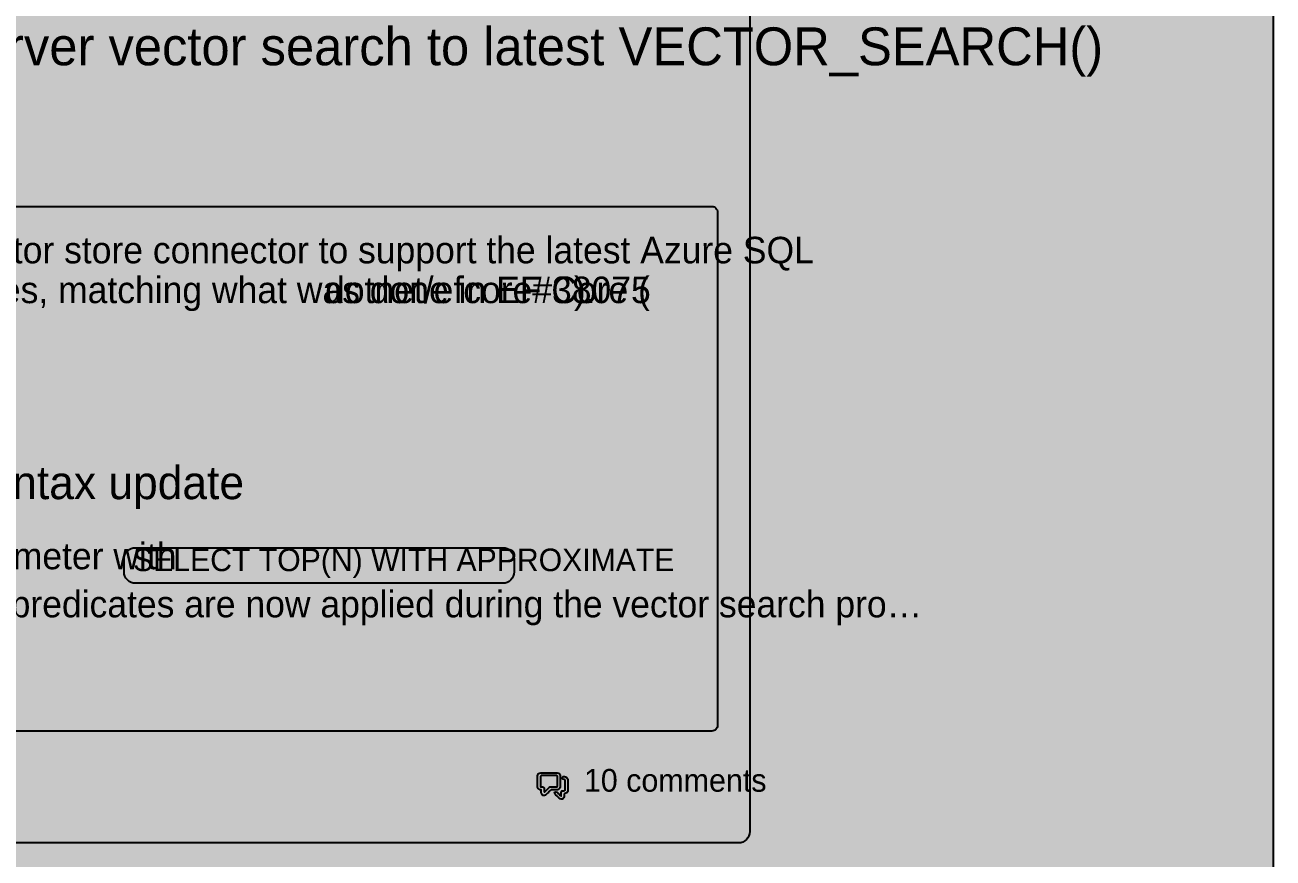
# Model space of a CAD drawing. Extents: x 0 to 2255, y 0 to 8703.
# Drawn here: x 622 to 1280, y 7804 to 8244 of the extents above; entities that cross this region are included whole.
import ezdxf

# ---------------------------------------------------------------- set-up
doc = ezdxf.new("R2010")
doc.units = 0

msp = doc.modelspace()

# ---------------------------------------------------------------- hatches: boundary and pattern name
at = {"true_color": 0x0d1117}
for points in [[(0, 8703), (1280, 8703), (1280, 0.44), (0, 0.44)], [(0, 8639), (1280, 8639), (1280, 0.44), (0, 0.44)], [(350, 8319), (998.03, 8319), (998.03, 8319), (999.2, 8318.88), (1000.33, 8318.54), (1001.36, 8317.99), (1002.27, 8317.24), (1003.02, 8316.33), (1003.57, 8315.3), (1003.92, 8314.17), (1004.03, 8313), (1004.03, 7818.22), (1004.03, 7818.22), (1003.92, 7817.05), (1003.57, 7815.92), (1003.02, 7814.89), (1002.27, 7813.98), (1001.36, 7813.23), (1000.33, 7812.68), (999.2, 7812.33), (998.03, 7812.22), (350, 7812.22), (350, 7812.22), (348.83, 7812.33), (347.7, 7812.68), (346.67, 7813.23), (345.76, 7813.98), (345.01, 7814.89), (344.46, 7815.92), (344.12, 7817.05), (344, 7818.22), (344, 8313), (344, 8313), (344.12, 8314.17), (344.46, 8315.3), (345.01, 8316.33), (345.76, 8317.24), (346.67, 8317.99), (347.7, 8318.54), (348.83, 8318.88), (350, 8319)]]:
    msp.add_hatch(color=256, dxfattribs=at).paths.add_polyline_path(points, flags=0)
at = {"true_color": 0x010409}
msp.add_hatch(color=256, dxfattribs=at).paths.add_polyline_path([(0, 8639), (1280, 8639), (1280, 0.44), (0, 0.44)], flags=0)
at = {"true_color": 0x151b23}
msp.add_hatch(color=256, dxfattribs=at).paths.add_polyline_path([(364, 8148), (984.03, 8148), (984.03, 8148), (984.62, 8147.94), (985.18, 8147.77), (985.7, 8147.49), (986.15, 8147.12), (986.53, 8146.67), (986.8, 8146.15), (986.97, 8145.59), (987.03, 8145), (987.03, 7874.22), (987.03, 7874.22), (986.97, 7873.63), (986.8, 7873.07), (986.53, 7872.55), (986.15, 7872.1), (985.7, 7871.72), (985.18, 7871.45), (984.62, 7871.28), (984.03, 7871.22), (364, 7871.22), (364, 7871.22), (363.41, 7871.28), (362.85, 7871.45), (362.33, 7871.72), (361.88, 7872.1), (361.51, 7872.55), (361.23, 7873.07), (361.06, 7873.63), (361, 7874.22), (361, 8145), (361, 8145), (361.06, 8145.59), (361.23, 8146.15), (361.51, 8146.67), (361.88, 8147.12), (362.33, 8147.49), (362.85, 8147.77), (363.41, 8147.94), (364, 8148)], flags=0)
at = {"true_color": 0x656c76}
msp.add_hatch(color=256, dxfattribs=at).paths.add_polyline_path([(679.94, 7967.95), (873.72, 7967.95), (873.72, 7967.95), (874.89, 7967.84), (876.01, 7967.5), (877.05, 7966.94), (877.96, 7966.2), (878.71, 7965.29), (879.26, 7964.25), (879.6, 7963.12), (879.72, 7961.95), (879.72, 7955.2), (879.72, 7955.2), (879.6, 7954.03), (879.26, 7952.91), (878.71, 7951.87), (877.96, 7950.96), (877.05, 7950.21), (876.01, 7949.66), (874.89, 7949.32), (873.72, 7949.2), (679.94, 7949.2), (679.94, 7949.2), (678.77, 7949.32), (677.64, 7949.66), (676.6, 7950.21), (675.69, 7950.96), (674.95, 7951.87), (674.39, 7952.91), (674.05, 7954.03), (673.94, 7955.2), (673.94, 7961.95), (673.94, 7961.95), (674.05, 7963.12), (674.39, 7964.25), (674.95, 7965.29), (675.69, 7966.2), (676.6, 7966.94), (677.64, 7967.5), (678.77, 7967.84), (679.94, 7967.95)], flags=0)
at = {"true_color": 0x9198a1}
h = msp.add_hatch(color=256, dxfattribs=at)
h.paths.add_polyline_path([(893.8, 7849.22), (894.46, 7849.22), (895.13, 7849.22), (895.79, 7849.22), (896.46, 7849.22), (897.12, 7849.22), (897.79, 7849.22), (898.45, 7849.22), (899.12, 7849.22), (899.78, 7849.22), (900.44, 7849.22), (901.11, 7849.22), (901.77, 7849.22), (902.44, 7849.21), (903.08, 7849.04), (903.6, 7848.64), (903.94, 7848.07), (904.05, 7847.42), (904.05, 7846.75), (904.05, 7846.09), (904.05, 7845.42), (904.05, 7844.76), (904.05, 7844.09), (904.05, 7843.43), (904.05, 7842.76), (904.05, 7842.1), (903.97, 7841.44), (903.65, 7840.86), (903.14, 7840.44), (902.52, 7840.23), (901.85, 7840.22), (901.19, 7840.22), (900.52, 7840.22), (899.86, 7840.22), (899.19, 7840.22), (898.7, 7839.81), (898.23, 7839.34), (897.76, 7838.87), (897.29, 7838.4), (896.82, 7837.93), (896.33, 7837.48), (895.72, 7837.24), (895.06, 7837.29), (894.49, 7837.63), (894.13, 7838.18), (894.05, 7838.84), (894.05, 7839.5), (894.05, 7840.17), (893.44, 7840.26), (892.83, 7840.51), (892.36, 7840.97), (892.09, 7841.58), (892.05, 7842.24), (892.05, 7842.9), (892.05, 7843.57), (892.05, 7844.23), (892.05, 7844.9), (892.05, 7845.56), (892.05, 7846.23), (892.05, 7846.89), (892.05, 7847.56), (892.21, 7848.2), (892.59, 7848.74), (893.15, 7849.09), (893.8, 7849.22)], flags=0)
h.paths.add_polyline_path([(893.55, 7847.47), (893.55, 7846.95), (893.55, 7846.43), (893.55, 7845.9), (893.55, 7845.38), (893.55, 7844.86), (893.55, 7844.34), (893.55, 7843.82), (893.55, 7843.3), (893.55, 7842.78), (893.55, 7842.25), (893.65, 7841.77), (894.16, 7841.72), (894.68, 7841.72), (895.19, 7841.61), (895.51, 7841.21), (895.55, 7840.7), (895.55, 7840.17), (895.55, 7839.65), (895.55, 7839.13), (895.67, 7838.9), (896.03, 7839.27), (896.4, 7839.64), (896.77, 7840), (897.14, 7840.37), (897.51, 7840.74), (897.88, 7841.11), (898.25, 7841.48), (898.7, 7841.71), (899.22, 7841.72), (899.74, 7841.72), (900.27, 7841.72), (900.79, 7841.72), (901.31, 7841.72), (901.83, 7841.72), (902.35, 7841.72), (902.55, 7842.15), (902.55, 7842.67), (902.55, 7843.2), (902.55, 7843.72), (902.55, 7844.24), (902.55, 7844.76), (902.55, 7845.28), (902.55, 7845.8), (902.55, 7846.32), (902.55, 7846.85), (902.55, 7847.37), (902.27, 7847.72), (901.75, 7847.72), (901.23, 7847.72), (900.7, 7847.72), (900.18, 7847.72), (899.66, 7847.72), (899.14, 7847.72), (898.62, 7847.72), (898.1, 7847.72), (897.58, 7847.72), (897.05, 7847.72), (896.53, 7847.72), (896.01, 7847.72), (895.49, 7847.72), (894.97, 7847.72), (894.45, 7847.72), (893.93, 7847.72), (893.55, 7847.47)], flags=0)
h.paths.add_polyline_path([(906.55, 7845.47), (906.08, 7845.72), (905.48, 7845.79), (905.09, 7846.23), (905.14, 7846.82), (905.6, 7847.19), (906.21, 7847.22), (906.81, 7847.14), (907.35, 7846.87), (907.76, 7846.42), (908, 7845.87), (908.05, 7845.26), (908.05, 7844.65), (908.05, 7844.04), (908.05, 7843.43), (908.05, 7842.82), (908.05, 7842.21), (908.05, 7841.6), (908.05, 7840.99), (908.05, 7840.38), (908.04, 7839.77), (907.86, 7839.19), (907.5, 7838.7), (907, 7838.37), (906.41, 7838.22), (906.05, 7837.97), (906.05, 7837.36), (906.05, 7836.75), (905.95, 7836.16), (905.62, 7835.65), (905.11, 7835.32), (904.51, 7835.22), (903.93, 7835.38), (903.45, 7835.75), (903.02, 7836.18), (902.59, 7836.62), (902.16, 7837.05), (901.73, 7837.48), (901.3, 7837.91), (901.03, 7838.44), (901.23, 7839), (901.77, 7839.24), (902.32, 7839.01), (902.75, 7838.58), (903.18, 7838.15), (903.61, 7837.71), (904.04, 7837.28), (904.47, 7836.85), (904.55, 7837.28), (904.55, 7837.89), (904.55, 7838.5), (904.56, 7839.11), (904.9, 7839.6), (905.48, 7839.72), (906.09, 7839.72), (906.55, 7839.98), (906.55, 7840.59), (906.55, 7841.2), (906.55, 7841.81), (906.55, 7842.42), (906.55, 7843.03), (906.55, 7843.64), (906.55, 7844.25), (906.55, 7844.86), (906.55, 7845.47)], flags=0)

# ---------------------------------------------------------------- linework, layer by layer
at = {"true_color": 0x0d1117}
for points in [[(0, 8703), (1280, 8703), (1280, 0.44), (0, 0.44)], [(0, 8639), (1280, 8639), (1280, 0.44), (0, 0.44)]]:
    msp.add_lwpolyline(points, close=True, dxfattribs=at)
at = {"true_color": 0x010409}
msp.add_lwpolyline([(0, 8639), (1280, 8639), (1280, 0.44), (0, 0.44)], close=True, dxfattribs=at)
at = {"true_color": 0x3d444d}
msp.add_lwpolyline([(350, 8319), (998.03, 8319), (998.03, 8319), (999.2, 8318.88), (1000.33, 8318.54), (1001.36, 8317.99), (1002.27, 8317.24), (1003.02, 8316.33), (1003.57, 8315.3), (1003.92, 8314.17), (1004.03, 8313), (1004.03, 7818.22), (1004.03, 7818.22), (1003.92, 7817.05), (1003.57, 7815.92), (1003.02, 7814.89), (1002.27, 7813.98), (1001.36, 7813.23), (1000.33, 7812.68), (999.2, 7812.33), (998.03, 7812.22), (350, 7812.22)], dxfattribs=at)
at = {"true_color": 0x151b23}
msp.add_lwpolyline([(364, 8148), (984.03, 8148), (984.03, 8148), (984.62, 8147.94), (985.18, 8147.77), (985.7, 8147.49), (986.15, 8147.12), (986.53, 8146.67), (986.8, 8146.15), (986.97, 8145.59), (987.03, 8145), (987.03, 7874.22), (987.03, 7874.22), (986.97, 7873.63), (986.8, 7873.07), (986.53, 7872.55), (986.15, 7872.1), (985.7, 7871.72), (985.18, 7871.45), (984.62, 7871.28), (984.03, 7871.22), (364, 7871.22)], dxfattribs=at)
at = {"true_color": 0x656c76}
msp.add_lwpolyline([(679.94, 7967.95), (873.72, 7967.95), (873.72, 7967.95), (874.89, 7967.84), (876.01, 7967.5), (877.05, 7966.94), (877.96, 7966.2), (878.71, 7965.29), (879.26, 7964.25), (879.6, 7963.12), (879.72, 7961.95), (879.72, 7955.2), (879.72, 7955.2), (879.6, 7954.03), (879.26, 7952.91), (878.71, 7951.87), (877.96, 7950.96), (877.05, 7950.21), (876.01, 7949.66), (874.89, 7949.32), (873.72, 7949.2), (679.94, 7949.2), (679.94, 7949.2), (678.77, 7949.32), (677.64, 7949.66), (676.6, 7950.21), (675.69, 7950.96), (674.95, 7951.87), (674.39, 7952.91), (674.05, 7954.03), (673.94, 7955.2), (673.94, 7961.95), (673.94, 7961.95), (674.05, 7963.12), (674.39, 7964.25), (674.95, 7965.29), (675.69, 7966.2), (676.6, 7966.94), (677.64, 7967.5), (678.77, 7967.84), (679.94, 7967.95)], close=True, dxfattribs=at)
at = {"true_color": 0x9198a1}
for points in [[(893.8, 7849.22), (894.46, 7849.22), (895.13, 7849.22), (895.79, 7849.22), (896.46, 7849.22), (897.12, 7849.22), (897.79, 7849.22), (898.45, 7849.22), (899.12, 7849.22), (899.78, 7849.22), (900.44, 7849.22), (901.11, 7849.22), (901.77, 7849.22), (902.44, 7849.21), (903.08, 7849.04), (903.6, 7848.64), (903.94, 7848.07), (904.05, 7847.42), (904.05, 7846.75), (904.05, 7846.09), (904.05, 7845.42), (904.05, 7844.76), (904.05, 7844.09), (904.05, 7843.43), (904.05, 7842.76), (904.05, 7842.1), (903.97, 7841.44), (903.65, 7840.86), (903.14, 7840.44), (902.52, 7840.23), (901.85, 7840.22), (901.19, 7840.22), (900.52, 7840.22), (899.86, 7840.22), (899.19, 7840.22), (898.7, 7839.81), (898.23, 7839.34), (897.76, 7838.87), (897.29, 7838.4), (896.82, 7837.93), (896.33, 7837.48), (895.72, 7837.24), (895.06, 7837.29), (894.49, 7837.63), (894.13, 7838.18), (894.05, 7838.84), (894.05, 7839.5), (894.05, 7840.17), (893.44, 7840.26), (892.83, 7840.51), (892.36, 7840.97), (892.09, 7841.58), (892.05, 7842.24), (892.05, 7842.9), (892.05, 7843.57), (892.05, 7844.23), (892.05, 7844.9), (892.05, 7845.56), (892.05, 7846.23), (892.05, 7846.89), (892.05, 7847.56), (892.21, 7848.2), (892.59, 7848.74), (893.15, 7849.09), (893.8, 7849.22)], [(893.55, 7847.47), (893.55, 7846.95), (893.55, 7846.43), (893.55, 7845.9), (893.55, 7845.38), (893.55, 7844.86), (893.55, 7844.34), (893.55, 7843.82), (893.55, 7843.3), (893.55, 7842.78), (893.55, 7842.25), (893.65, 7841.77), (894.16, 7841.72), (894.68, 7841.72), (895.19, 7841.61), (895.51, 7841.21), (895.55, 7840.7), (895.55, 7840.17), (895.55, 7839.65), (895.55, 7839.13), (895.67, 7838.9), (896.03, 7839.27), (896.4, 7839.64), (896.77, 7840), (897.14, 7840.37), (897.51, 7840.74), (897.88, 7841.11), (898.25, 7841.48), (898.7, 7841.71), (899.22, 7841.72), (899.74, 7841.72), (900.27, 7841.72), (900.79, 7841.72), (901.31, 7841.72), (901.83, 7841.72), (902.35, 7841.72), (902.55, 7842.15), (902.55, 7842.67), (902.55, 7843.2), (902.55, 7843.72), (902.55, 7844.24), (902.55, 7844.76), (902.55, 7845.28), (902.55, 7845.8), (902.55, 7846.32), (902.55, 7846.85), (902.55, 7847.37), (902.27, 7847.72), (901.75, 7847.72), (901.23, 7847.72), (900.7, 7847.72), (900.18, 7847.72), (899.66, 7847.72), (899.14, 7847.72), (898.62, 7847.72), (898.1, 7847.72), (897.58, 7847.72), (897.05, 7847.72), (896.53, 7847.72), (896.01, 7847.72), (895.49, 7847.72), (894.97, 7847.72), (894.45, 7847.72), (893.93, 7847.72), (893.55, 7847.47)], [(906.55, 7845.47), (906.08, 7845.72), (905.48, 7845.79), (905.09, 7846.23), (905.14, 7846.82), (905.6, 7847.19), (906.21, 7847.22), (906.81, 7847.14), (907.35, 7846.87), (907.76, 7846.42), (908, 7845.87), (908.05, 7845.26), (908.05, 7844.65), (908.05, 7844.04), (908.05, 7843.43), (908.05, 7842.82), (908.05, 7842.21), (908.05, 7841.6), (908.05, 7840.99), (908.05, 7840.38), (908.04, 7839.77), (907.86, 7839.19), (907.5, 7838.7), (907, 7838.37), (906.41, 7838.22), (906.05, 7837.97), (906.05, 7837.36), (906.05, 7836.75), (905.95, 7836.16), (905.62, 7835.65), (905.11, 7835.32), (904.51, 7835.22), (903.93, 7835.38), (903.45, 7835.75), (903.02, 7836.18), (902.59, 7836.62), (902.16, 7837.05), (901.73, 7837.48), (901.3, 7837.91), (901.03, 7838.44), (901.23, 7839), (901.77, 7839.24), (902.32, 7839.01), (902.75, 7838.58), (903.18, 7838.15), (903.61, 7837.71), (904.04, 7837.28), (904.47, 7836.85), (904.55, 7837.28), (904.55, 7837.89), (904.55, 7838.5), (904.56, 7839.11), (904.9, 7839.6), (905.48, 7839.72), (906.09, 7839.72), (906.55, 7839.98), (906.55, 7840.59), (906.55, 7841.2), (906.55, 7841.81), (906.55, 7842.42), (906.55, 7843.03), (906.55, 7843.64), (906.55, 7844.25), (906.55, 7844.86), (906.55, 7845.47)]]:
    msp.add_lwpolyline(points, close=True, dxfattribs=at)

# ---------------------------------------------------------------- texts
at = {"true_color": 0xf0f6fc}
for s, height, p in [('.Net: Update SQL Server vector search to latest VECTOR_SEARCH()', 20, (361, 8222.5)), ('Updates the SQL Server vector store connector to support the latest Azure SQL', 14, (377, 8118)), ('VECTOR_SEARCH() features, matching what was done in EF Core (', 14, (377, 8097)), (').', 14, (911.2, 8097)), ('VECTOR_SEARCH syntax update', 17.5, (377, 7993.58)), (' parameter with ', 14, (572.59, 7956.58)), ('SELECT TOP(N) WITH APPROXIMATE', 11.9, (678.69, 7955.6)), ('Enable iterative WHERE predicates are now applied during the vector search pro…', 14, (405, 7931.22))]:
    msp.add_text(s, height=height, dxfattribs=at).set_placement(p)
at = {"true_color": 0x4493f8}
msp.add_text('dotnet/efcore#38075', height=14, dxfattribs=at).set_placement((780, 8097))
at = {"true_color": 0x9198a1}
msp.add_text(' 10 comments', height=12, dxfattribs=at).set_placement((912.05, 7839.22))

doc.saveas('drawing.dxf')
